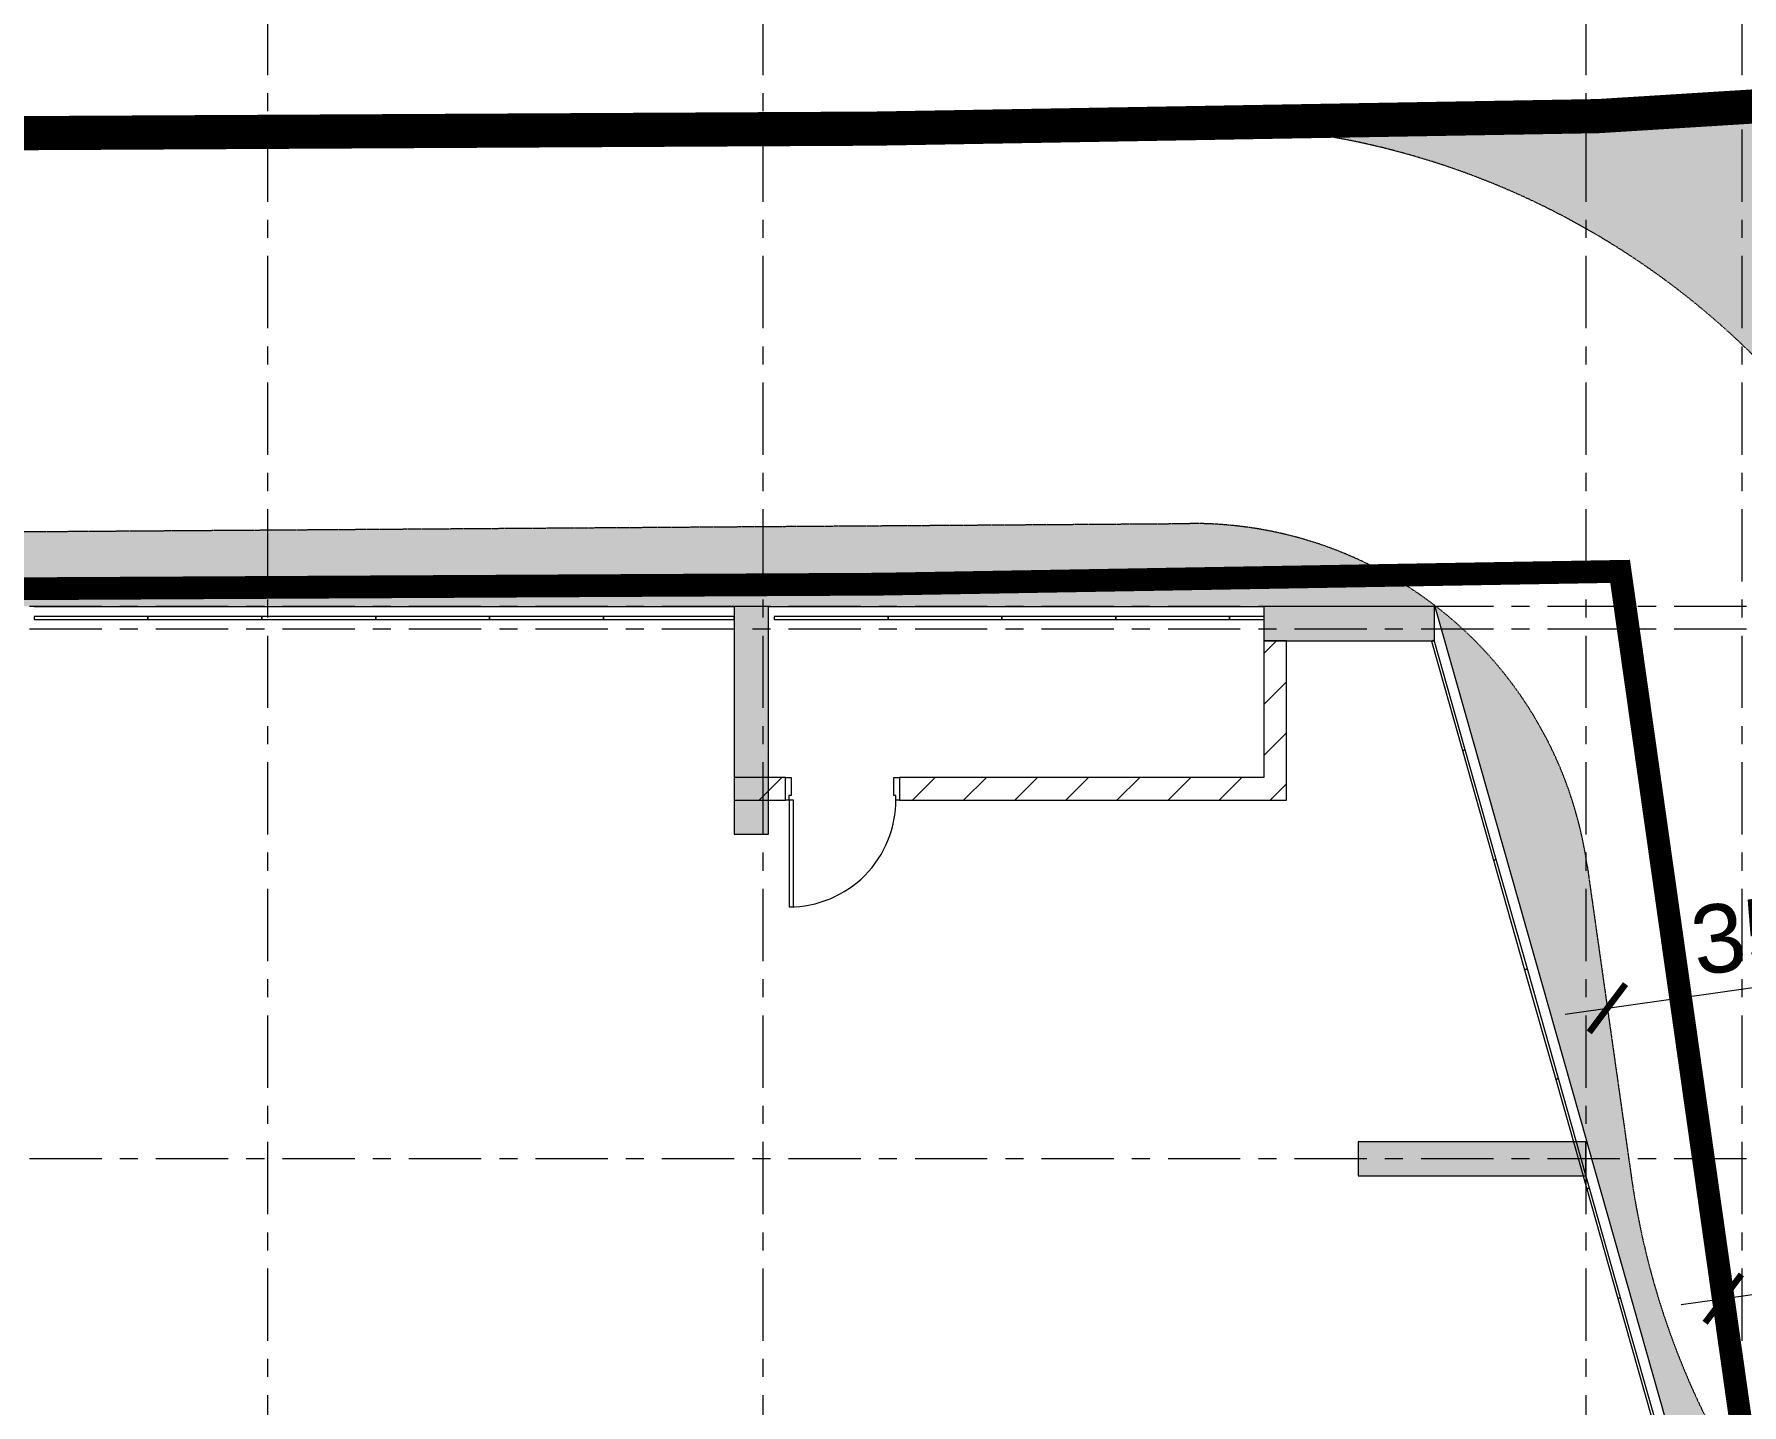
# Model space of a CAD drawing. Header units: millimetres. Extents: x -55734 to 162275, y -23881 to 125548.
# Drawn here: x 26001 to 41001, y 35591 to 47625 of the extents above; entities that cross this region are included whole.
import ezdxf
from ezdxf.xclip import XClip

# ---------------------------------------------------------------- set-up
doc = ezdxf.new("R2010")
doc.units = ezdxf.units.MM
doc.header["$XCLIPFRAME"] = 0
for name, pattern in [('gf$0$Dash', [6, 3, -3]), ('Grid Line', [22.224999999999994, 12.7, -3.174999999999999, 3.174999999999999, -3.174999999999999]), ('HIDDEN2', [4.7624999999999975, 3.174999999999999, -1.587499999999999]), ('PHANTOM', [63.50000000000001, 31.75, -6.35, 6.35, -6.35, 6.35, -6.35])]:
    doc.linetypes.add(name, pattern=pattern)
for name, color, linetype, lineweight in [('@ color hatch', 7, 'Continuous', 13), ('CUA', 31, 'Continuous', 9), ('DIM', 1, 'Continuous', 5), ('gf$0$A-_DETA----_E', 8, 'Continuous', 9), ('HATCH-TUONG', 152, 'Continuous', 15), ('KINH', 152, 'Continuous', 5), ('NET CAT', 3, 'Continuous', 5), ('NET THAY 2', 55, 'Continuous', 5), ('NET-CAT', 3, 'Continuous', 15), ('NET-THAY', 2, 'Continuous', 9), ('TRUC', 225, 'Continuous', 5)]:
    doc.layers.add(name, color=color, linetype=linetype, lineweight=lineweight)
doc.layers.add('CGXD', color=5, linetype='HIDDEN2')
doc.layers.add('RD-AB', color=4, linetype='PHANTOM')
doc.styles.add('TA1', font='arial.ttf')
doc.dimstyles.new('D_300_KTx3.0', dxfattribs={"dimtxt": 600, "dimasz": 375, "dimexe": 375, "dimexo": 375, "dimgap": 160, "dimtad": 1, "dimdec": 0, "dimzin": 9, "dimtxsty": 'TA1', "dimblk": 'ARCHTICK', "dimcen": 1, "dimdle": 375, "dimclrd": 256, "dimclre": 256, "dimclrt": 7, "dimadec": 0, "dimazin": 0, "dimtfac": 1, "dimtdec": 0, "dimtix": 1, "dimtmove": 1, "dimatfit": 3, "dimldrblk": 'ARCHTICK', "dimfxl": 1, "dimtolj": 1, "dimtzin": 0, "dimlwd": -1, "dimlwe": -1, "dimarcsym": 0})
pattern_1 = [(45, (0, 0), (-224.5064030267289, 224.5064030267289), [])]

# ---------------------------------------------------------------- blocks, each defined once
blk = doc.blocks.new('ALC1807-ASCENT PLAZA-KET CAU 1_rvt-1-MẶT BẰNG TẦNG 1')
at = {"layer": 'NET CAT'}
for points in [[(32450.52425046687, 40599.93651796391), (32450.52425046687, 42599.93651796391), (32150.52425046687, 42599.93651796391), (32150.52425046687, 40599.93651796391)], [(38300.52425046687, 42299.93651796386), (38300.52425046687, 42599.93651796387), (36800.52425046687, 42599.93651796387), (36800.52425046687, 42299.93651796386)], [(39630.52425046705, 37599.93651796431), (39630.52425046705, 37899.93651796432), (37630.52425046704, 37899.93651796432), (37630.52425046704, 37599.93651796431)]]:
    blk.add_hatch(color=7, dxfattribs=at).paths.add_polyline_path(points, flags=0)
at = {"layer": 'NET CAT', "color": 90, "lineweight": 13}
for p, q in [((32150.52425046683, 42599.93651796386), (32150.52425046683, 40599.93651796386)), ((32450.52425046683, 42599.93651796386), (32150.52425046683, 42599.93651796386)), ((32450.52425046683, 40599.93651796386), (32450.52425046683, 42599.93651796386)), ((38300.52425046683, 42599.93651796382), (36800.52425046683, 42599.93651796382)), ((36800.52425046683, 42599.93651796382), (36800.52425046683, 42299.93651796382)), ((38300.52425046683, 42299.93651796382), (38300.52425046683, 42599.93651796382)), ((36800.52425046683, 42299.93651796382), (38300.52425046683, 42299.93651796382)), ((32150.52425046683, 40599.93651796386), (32450.52425046683, 40599.93651796386)), ((39630.52425046699, 37899.93651796428), (37630.52425046699, 37899.93651796428)), ((37630.52425046699, 37899.93651796428), (37630.52425046699, 37599.93651796428)), ((39630.52425046699, 37599.93651796428), (39630.52425046699, 37899.93651796428)), ((37630.52425046699, 37599.93651796428), (39630.52425046699, 37599.93651796428))]:
    blk.add_line(p, q, dxfattribs=at)
at = {"layer": 'NET-THAY', "color": 50}
for p, q in [((26000.52425046758, 42599.93651796381), (32025.52425046694, 42599.93651796378)), ((32025.52425046694, 42599.93651796378), (32150.52425046683, 42599.93651796378)), ((32450.52425046683, 42599.93651796378), (36800.52425046759, 42599.93651796378)), ((38300.52425046758, 42599.93651796377), (38304.49731090217, 42599.93651796377)), ((38304.49731090217, 42599.93651796377), (39638.36553263736, 37899.9365179638)), ((39638.36553263736, 37899.9365179638), (39650.52425046758, 37857.0942244967)), ((39650.52425046758, 37857.0942244967), (41000.61392930311, 33099.9365179638))]:
    blk.add_line(p, q, dxfattribs=at)
blk = doc.blocks.new('A$C56D52FB6')
at = {"layer": '@ color hatch', "ltscale": 0.5}
h = blk.add_hatch(dxfattribs=at)
h.set_pattern_fill('CROSS', color=139, scale=300)
h.set_pattern_definition([(0, (1237249.933418004, 279981.0874234497), (75, 75), [37.5, -112.5]), (90, (1237268.683418004, 279962.3374234497), (-74.99999999999999, 75), [37.5, -112.5])])
edge = h.paths.add_edge_path()
edge.add_arc((-52597.310154418, 25723.53869515624), 46.87546880460491, 183.5624257014222, 278.07708567209573, ccw=False)
edge.add_line((-52644.09504535748, 25720.62604079636), (-56182.68269464677, 25500.32665487302))
edge.add_arc((-56229.46758558625, 25497.41400051322), 46.8754688044698, -93.69928789162901, 3.562425701315817, ccw=False)
edge.add_arc((-56229.46758558625, 25497.41400051311), 46.87546880442402, 180.9895551796761, 266.30071210836184, ccw=False)
edge.add_line((-56276.33606338595, 25496.60445472577), (-61272.89652601165, 25410.30029756199))
edge.add_line((-61272.89652601165, 25410.30029756199), (-59841.04828947411, 25420.2689965839))
edge.add_arc((-59792.31463163556, 18420.43863931146), 6999.999999999938, 8.07708567204719, 90.39889363869833, ccw=False)
edge.add_line((-52861.75512698084, 19403.97559969324), (-52475.04244915862, 16678.97864196693))
edge.add_arc((-49009.7626968273, 17170.74712215846), 3500.000000003901, 188.0770856720485, 235.8469762005622)
edge.add_line((-50974.68045735476, 14274.35312368528), (-50972.59273299692, 14274.85784044471))
edge.add_line((-50972.59273299692, 14274.85784044471), (-52590.72390354588, 25677.12823431926))
h = blk.add_hatch(dxfattribs=at)
h.set_pattern_fill('CROSS', color=139, scale=300)
h.set_pattern_definition([(0, (590434.301906613, 100508.9166380081), (75, 75), [37.5, -112.5]), (90, (590453.051906613, 100490.1666380081), (-74.99999999999999, 75), [37.5, -112.5])])
edge = h.paths.add_edge_path()
edge.add_line((-57651.47329952149, 21191.86303680418), (-57665.23438897462, 21191.86308747829))
edge.add_line((-57665.23438897462, 21191.86308747829), (-54967.5488735562, 11695.10189249742))
edge.add_line((-54967.5488735562, 11695.10189249742), (-53917.02647144802, 11695.10189249742))
edge.add_arc((-50042.64134364436, 14825.48009479873), 4980.976591792952, 218.9370929753434, 284.8108236153011)
edge.add_line((-48769.36229801563, 10009.99587408404), (-47560.50112462021, 10325.84670025032))
edge.add_arc((-49010.68118985347, 17173.98351099089), 7000.000000015714, 188.0770856720446, 281.9564752419076, ccw=False)
edge.add_line((-55941.24069452403, 16190.44655060719), (-56327.95337234427, 18915.44350831988))
edge.add_arc((-59793.23312467174, 18423.67502812911), 3499.999999999991, 8.077085672045065, 52.27071439056824)
edge = h.paths.add_edge_path()
edge.add_line((-59817.59995359102, 21923.59020676541), (-94123.51714234857, 21684.7482999222))
edge.add_arc((-94120.03616678866, 21184.76041725987), 500.0000000000103, 90.39889363870016, 179.1704710148115)
edge.add_line((-94619.98376449593, 21191.99917038056), (-57651.47329952149, 21191.86303680418))
edge.add_arc((-59793.23312467186, 18423.67502812914), 3500.000000000063, 52.27071439056644, 90.39889363869638)
at = {"layer": 'gf$0$A-_DETA----_E', "color": 190, "linetype": 'gf$0$Dash', "elevation": -6.706806565628018e-05}
for points in [[(-70865.0151231903, 25343.51881817078), (-59841.04828965787, 25420.26899642749, -0.3754859594212102), (-52861.75512716448, 19403.97559953666), (-52475.04244933674, 16678.97864177139, 0.4486096833341657), (-48120.25390073233, 13785.66601494256), (-38974.47380242917, 16188.93246230492)], [(-94619.11767393624, 21191.78821454115), (-94619.11767393624, 21181.52402828572, -0.4121759045981699), (-94122.59864949615, 21681.51191094803), (-59816.68146073866, 21920.35381779125, -0.3754859594212102), (-56327.03487949196, 18912.20711934583), (-55940.32220166422, 16187.21016158058, 0.4486096833341666), (-47230.7451044675, 10400.58490788359), (-38084.96500615916, 12803.85135524732)]]:
    blk.add_lwpolyline(points, format="xyb", dxfattribs=at)
blk = doc.blocks.new('System Panel - Glazed-394770-MẶT BẰNG TẦNG 1')
at = {"layer": 'KINH', "lineweight": 9}
for p, q in [((500.0000001523973, 12.69999999999711), (-500.0000001523973, 12.69999999999711)), ((-500.0000001523973, 12.69999999999711), (-500.0000001523973, -12.69999999999711)), ((500.0000001523973, -12.69999999999711), (500.0000001523973, 12.69999999999711)), ((-500.0000001523973, -12.69999999999711), (500.0000001523973, -12.69999999999711))]:
    blk.add_line(p, q, dxfattribs=at)
blk = doc.blocks.new('System Panel - Glazed-535791-MẶT BẰNG TẦNG 1')
at = {"layer": 'KINH', "lineweight": 9}
for p, q in [((1000.000000000002, 12.70000000000578), (-1000.000000000002, 12.69999999999711)), ((-1000.000000000002, 12.69999999999711), (-1000.000000000002, -12.70000000000578)), ((1000.000000000002, -12.69999999999711), (1000.000000000002, 12.70000000000578)), ((-1000.000000000002, -12.70000000000578), (1000.000000000002, -12.69999999999711))]:
    blk.add_line(p, q, dxfattribs=at)
blk = doc.blocks.new('System Panel - Glazed-523989-MẶT BẰNG TẦNG 1')
at = {"layer": 'KINH', "lineweight": 9}
for p, q in [((574.9999998476009, 12.69999999999711), (-574.9999998476009, 12.69999999999711)), ((-574.9999998476009, 12.69999999999711), (-574.9999998476009, -12.69999999999711)), ((574.9999998476009, -12.69999999999711), (574.9999998476009, 12.69999999999711)), ((-574.9999998476009, -12.69999999999711), (574.9999998476009, -12.69999999999711))]:
    blk.add_line(p, q, dxfattribs=at)
blk = doc.blocks.new('System Panel - Glazed-535691-MẶT BẰNG TẦNG 1')
at = {"layer": 'KINH', "lineweight": 9}
for p, q in [((151.9424678491312, 12.70000000000578), (-151.9424678491312, 12.70000000000578)), ((-151.9424678491312, 12.70000000000578), (-151.9424678491312, -12.69999999998845)), ((151.9424678491312, -12.69999999998845), (151.9424678491312, 12.70000000000578)), ((-151.9424678491312, -12.69999999998845), (151.9424678491312, -12.69999999998845))]:
    blk.add_line(p, q, dxfattribs=at)
blk = doc.blocks.new('CUA 1 CANH MO - 2 - Type 1000-536410-MẶT BẰNG TẦNG 1')
at = {"layer": 'CUA', "lineweight": 5}
for p, q in [((-398.5493444547624, -102.2545325236376), (-398.5493444547614, 97.74546747635969)), ((-398.5493444547614, 97.74546747635968), (-348.5493444547608, 97.74546747635999)), ((-348.5493444547608, 97.74546747635999), (-348.5493444547597, -61.25453252363722)), ((551.4506555452392, 97.7454674763659), (601.4506555452381, 97.74546747636622)), ((551.4506555452402, -61.25453252363134), (551.4506555452392, 97.74546747636589)), ((601.4506555452381, 97.74546747636622), (601.4506555452392, -102.254532523631)), ((-368.5493444547591, -102.2545325236374), (-398.5493444547624, -102.2545325236376)), ((-368.5493444547594, -61.25453252363736), (-368.5493444547591, -102.2545325236374)), ((-348.5493444547597, -61.25453252363722), (-368.5493444547594, -61.25453252363736)), ((571.4506555452401, -61.25453252363121), (551.4506555452402, -61.25453252363134)), ((571.4506555452404, -102.2545325236312), (571.4506555452401, -61.25453252363121)), ((601.4506555452392, -102.254532523631), (571.4506555452404, -102.2545325236312))]:
    blk.add_line(p, q, dxfattribs=at)
at = {"layer": 'CUA'}
for p, q in [((-327.5493444547604, -102.2545325246243), (-367.5493444547604, -102.2545325246244)), ((-367.5493444547604, -102.2545325246244), (-367.5493444547588, -1040.254532524624)), ((-327.5493444547587, -1040.254532524624), (-327.5493444547604, -102.2545325246243)), ((-367.5493444547588, -1040.254532524624), (-327.5493444547587, -1040.254532524624))]:
    blk.add_line(p, q, dxfattribs=at)
at = {"layer": 'CUA', "lineweight": 5}
blk.add_arc((-367.5493444547607, -102.2545325246248), 937.9999999999995, 269.9999999999997, 0.4999999999998296, dxfattribs=at)
blk = doc.blocks.new('_ARCHTICK')
at = {"color": 0, "linetype": 'ByBlock', "const_width": 0.15}
blk.add_lwpolyline([(-0.5, -0.5), (0.5, 0.5)], dxfattribs=at)
blk = doc.blocks.new('*D153')
at = {"layer": 'Defpoints', "color": 0, "transparency": 16777216}
for p in [(100531.8121496711, 70577.86301605726), (100531.8121501467, 70577.86301270594, -2.393433463568996e-06), (96571.32158507942, 70015.8176469476, -3.895251013817929e-06)]:
    blk.add_point(p, dxfattribs=at)
at = {"layer": 'DIM', "transparency": 16777216}
for p, q in [((100479.12267013, 70949.14298617013), (100479.1226696544, 70949.14298952145)), ((96200.04161113965, 69963.1281702822), (100903.0921231353, 70630.55249607396)), ((96518.63210506273, 70387.09762041179), (96518.63210458713, 70387.0976237631))]:
    blk.add_line(p, q, dxfattribs=at)
for p, xscale, yscale, zscale, rotation in [((100531.8121496711, 70577.86301605726), 375.0000000000001, 375.0000000000001, 375.0000000000001, 8.077085671467618), ((96571.32158460384, 70015.81765029891), 375, 375, 375, 188.0770856714677)]:
    blk.add_blockref('_ARCHTICK', p, dxfattribs=dict(at, xscale=xscale, yscale=yscale, zscale=zscale, rotation=rotation))
at = {"layer": 'DIM', "color": 7, "transparency": 16777216, "insert": (98486.04310195653, 70758.55796238869), "char_height": 600, "attachment_point": 5, "rotation": 8.07708567146762, "style": 'TA1'}
blk.add_mtext('\\A1;4000', dxfattribs=at)
blk = doc.blocks.new('*D146')
at = {"layer": 'Defpoints', "color": 0, "transparency": 16777216}
for p in [(43284.88585212301, 39565.01032194622, -6.706806565628018e-05), (43284.88585212301, 39565.01032194622), (39819.60609979552, 39073.2418417554, -6.706806565628018e-05)]:
    blk.add_point(p, dxfattribs=at)
at = {"layer": 'DIM', "transparency": 16777216}
blk.add_line((39448.32612633186, 39020.55236173495), (43656.16582558667, 39617.69980196666), dxfattribs=at)
at = {"layer": 'DIM', "transparency": 16777216, "xscale": 375, "yscale": 375, "zscale": 375}
for p, rotation in [((43284.88585212301, 39565.01032194622), 8.077085672045753), ((39819.60609979552, 39073.2418417554), 188.0770856720458)]:
    blk.add_blockref('_ARCHTICK', p, dxfattribs=dict(at, rotation=rotation))
at = {"layer": 'DIM', "color": 7, "transparency": 16777216, "insert": (41486.69345798784, 39781.04631950465), "char_height": 600, "attachment_point": 5, "rotation": 8.077085672045754, "style": 'TA1'}
blk.add_mtext('\\A1;3500', dxfattribs=at)
blk = doc.blocks.new('A$C1F0A2BF7')
at = {"layer": 'CGXD', "ltscale": 200, "const_width": 200, "elevation": -3.977424561112374e-06}
blk.add_lwpolyline([(153561.1226146654, 72890.82706285013), (130418.0220422434, 65461.24212783163), (128403.46457685, 71788.68930861734), (125832.2476587936, 71058.24948267722), (118267.2105483628, 69299.8113417508), (97389.2170030819, 64252.46243989574), (95665.13970612898, 76400.76485154765), (89158.62054502891, 76288.37961033436), (80095.1513761798, 76240.15018884973), (75966.30655073191, 76254.6673286161), (71950.12642534656, 76296.02380128148), (68041.3713891315, 76232.41742682464), (63824.10836483542, 76163.23365290447), (62710.87670009441, 76152.7975980192), (59200.81674194217, 76148.43576485223), (53256.37634525231, 76129.83989817418), (50614.28199219946, 76167.41231305858), (49470.58350224127, 76197.63051792078), (45331.29765398303, 75911.0010137008)], dxfattribs=at)
at = {"layer": 'RD-AB', "ltscale": 30, "const_width": 300, "elevation": -2.891235942494149e-06}
blk.add_lwpolyline([(152338.6644583901, 76699.23251175933), (133013.2697516246, 70495.2383266515), (131039.1984629637, 76695.52400957758), (124832.5036401305, 74932.30556845132), (117344.6045972788, 73191.79761321568), (100730.8474912462, 69175.34706192328), (99106.1300698255, 80624.02791663486), (95473.97263865673, 80397.90322199179), (89113.63219522993, 80288.04288399516), (80091.73686771153, 80240.03468964648), (75994.12870662392, 80254.44199923135), (71938.37283834454, 80296.20600260355), (67975.95661123702, 80231.72637502235), (63772.75004163105, 80162.77319575273), (62689.83872089873, 80152.62138082056), (59192.27086656925, 80148.27507105035), (53278.75598948938, 80129.77594810544), (50695.74403449346, 80166.50817059341), (49385.24753326323, 80201.13342511316), (45942.69421795069, 79962.74994891374)], dxfattribs=at)
at = {"layer": 'DIM'}
dim = blk.add_aligned_dim(p1=(96571.32158507941, 70015.81764694759, -4.393053492743082e-06), p2=(100531.8121501467, 70577.86301270594, -2.891235942494149e-06), distance=3.3848995411640892e-06, dimstyle='D_300_KTx3.0', dxfattribs=at)
dim.commit()
dim.dimension.update_dxf_attribs({"geometry": '*D153', "text_midpoint": (98486.04310195653, 70758.55796238869, -4.978024789251535e-07)})

msp = doc.modelspace()

# ---------------------------------------------------------------- hatches: boundary and pattern name
at = {"layer": 'HATCH-TUONG', "lineweight": 5}
h = msp.add_hatch(dxfattribs=at)
h.set_pattern_fill('FP_3', color=256, style=0, pattern_type=2)
h.set_pattern_definition(pattern_1)
h.paths.add_polyline_path([(37000.52425046697, 40899.93651796386), (37000.52425046697, 42299.93651796386), (36800.52425046697, 42299.93651796386), (36800.52425046697, 40899.93651796386)], flags=0)
h = msp.add_hatch(dxfattribs=at)
h.set_pattern_fill('FP_3', color=256, style=0, pattern_type=2)
h.set_pattern_definition(pattern_1)
h.paths.add_polyline_path([(36800.52425046697, 40899.93651796386), (36800.52425046697, 41099.93651796386), (33600.59462055586, 41099.93651796388), (33600.59462055586, 40899.93651796388), (34004.61846984461, 40899.93651796388)], flags=0)
h.paths.add_polyline_path([(32150.39415566365, 40899.93651796388), (32600.59462055586, 40899.93651796388), (32600.59462055586, 41099.93651796388), (32150.39415566365, 41099.93651796388)], flags=0)

# ---------------------------------------------------------------- linework, layer by layer
at = {"layer": 'NET-CAT'}
for p, q in [((36800.52425046692, 42299.93651796382), (36800.52425046692, 41099.93651796381)), ((37000.52425046692, 42299.93651796382), (36800.52425046692, 42299.93651796382)), ((37000.52425046692, 40899.93651796381), (37000.52425046692, 42299.93651796382)), ((32600.59462055582, 41099.93651796383), (32150.39415566361, 41099.93651796383)), ((32150.39415566361, 41099.93651796383), (32150.39415566361, 40899.93651796383)), ((32600.59462055582, 40899.93651796383), (32600.59462055582, 41099.93651796383)), ((36800.52425046692, 41099.93651796381), (33600.59462055582, 41099.93651796383)), ((33600.59462055582, 41099.93651796383), (33600.59462055582, 40899.93651796383)), ((32150.39415566361, 40899.93651796383), (32600.59462055582, 40899.93651796383)), ((33600.59462055582, 40899.93651796383), (36800.52425046692, 40899.93651796381)), ((36800.52425046692, 40899.93651796381), (37000.52425046692, 40899.93651796381))]:
    msp.add_line(p, q, dxfattribs=at)
at = {"layer": 'TRUC', "linetype": 'Grid Line', "ltscale": 50}
for p, q in [((28050.52425046769, 50122.62621658084), (28050.52425046762, -10105.52243189253)), ((32400.52425046684, 50122.62621658081), (32400.52425046678, -7437.947550931074)), ((39630.52425046701, 50122.6262165808), (39630.52425046694, -10105.52243189255)), ((41000.5242504676, 50122.62621658079), (41000.52425046753, -7437.947550931092)), ((48819.12251325863, 42599.93651796378), (-15250.37242925576, 42599.93651796399)), ((48819.12251325863, 42399.93651796378), (-20104.99804221192, 42399.93651796401)), ((48819.12251325863, 37749.93651796425), (-17790.37242925578, 37749.93651796446))]:
    msp.add_line(p, q, dxfattribs=at)

# ---------------------------------------------------------------- block references
at = {"lineweight": 5}
msp.add_blockref('ALC1807-ASCENT PLAZA-KET CAU 1_rvt-1-MẶT BẰNG TẦNG 1', (0, 0), dxfattribs=at)
at = {"color": 50, "lineweight": 9}
for name, p in [('System Panel - Glazed-394770-MẶT BẰNG TẦNG 1', (26500.52425061999, 42499.93651796384)), ('System Panel - Glazed-394770-MẶT BẰNG TẦNG 1', (27500.52425077239, 42499.93651796384)), ('System Panel - Glazed-394770-MẶT BẰNG TẦNG 1', (28500.52425077239, 42499.93651796383)), ('System Panel - Glazed-394770-MẶT BẰNG TẦNG 1', (29500.52425077239, 42499.93651796383)), ('System Panel - Glazed-394770-MẶT BẰNG TẦNG 1', (30500.52425077239, 42499.93651796383)), ('System Panel - Glazed-523989-MẶT BẰNG TẦNG 1', (31575.52425061999, 42499.93651796383)), ('System Panel - Glazed-394770-MẶT BẰNG TẦNG 1', (33000.59462070822, 42499.93651796381)), ('System Panel - Glazed-394770-MẶT BẰNG TẦNG 1', (34000.59462086062, 42499.9365179638)), ('System Panel - Glazed-394770-MẶT BẰNG TẦNG 1', (35000.59462086062, 42499.9365179638)), ('System Panel - Glazed-394770-MẶT BẰNG TẦNG 1', (36000.59462086062, 42499.9365179638)), ('System Panel - Glazed-535691-MẶT BẰNG TẦNG 1', (36652.53708870975, 42499.9365179638)), ('CUA 1 CANH MO - 2 - Type 1000-536410-MẶT BẰNG TẦNG 1', (32999.14396501059, 41002.19105048748))]:
    msp.add_blockref(name, p, dxfattribs=at)
at = {"color": 50, "lineweight": 9, "rotation": 285.8440347433647}
for name, p in [('System Panel - Glazed-394770-MẶT BẰNG TẦNG 1', (38422.18073049928, 41818.99485275737)), ('System Panel - Glazed-394770-MẶT BẰNG TẦNG 1', (38695.20041094306, 40856.98640456412)), ('System Panel - Glazed-394770-MẶT BẰNG TẦNG 1', (38968.22009134523, 39894.97795651748)), ('System Panel - Glazed-394770-MẶT BẰNG TẦNG 1', (39241.2397717474, 38932.96950847084)), ('System Panel - Glazed-394770-MẶT BẰNG TẦNG 1', (39514.25945214958, 37970.9610604242)), ('System Panel - Glazed-394770-MẶT BẰNG TẦNG 1', (39787.27913255174, 37008.95261237757)), ('System Panel - Glazed-535791-MẶT BẰNG TẦNG 1', (40196.80865315499, 35565.93994030762))]:
    msp.add_blockref(name, p, dxfattribs=at)
at = {"layer": 'NET THAY 2'}
ref = msp.add_blockref('A$C1F0A2BF7', (-55733.7975177078, -33492.41671422218, 4.978024789251535e-07), dxfattribs=at)
XClip(ref).set_block_clipping_path([(-27462.618629115583, 51738.674998801594), (137958.51740970556, 152520.38063209807)])
at = {"layer": 'NET-THAY'}
msp.add_blockref('A$C56D52FB6', (95969.65169468791, 21408.20164954532), dxfattribs=at)

# ---------------------------------------------------------------- dimensions: what is measured, and where the dimension line sits
at = {"layer": 'DIM'}
dim = msp.add_aligned_dim(p1=(39819.60609979551, 39073.2418417554, -6.706806565628018e-05), p2=(43284.885852123, 39565.01032194622, -6.706806565628018e-05), distance=-9.97845615659438e-13, dimstyle='D_300_KTx3.0', dxfattribs=at)
dim.commit()
dim.dimension.update_dxf_attribs({"geometry": '*D146', "text_midpoint": (41486.69345798784, 39781.04631950465)})

doc.saveas('drawing.dxf')
